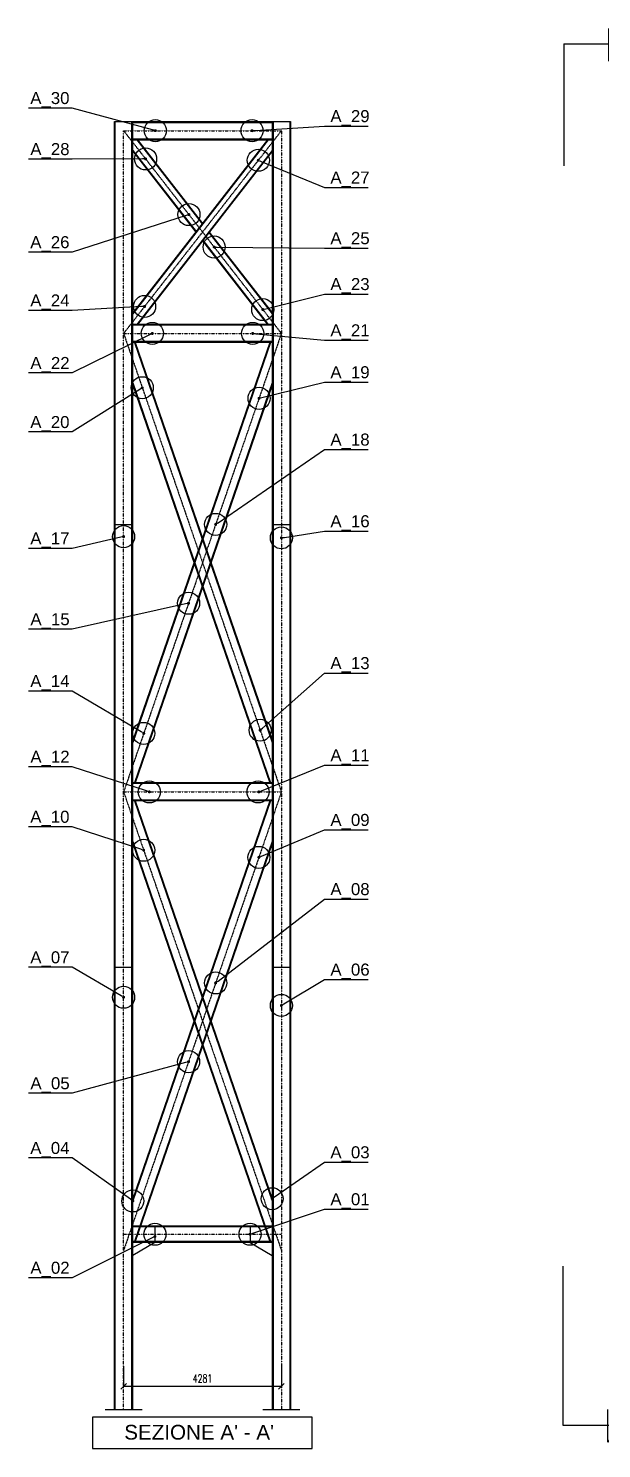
# Model space of a CAD drawing. Header units: metres. Extents: x 11 to 152679, y -40 to 137873.
# Drawn here: x 4587 to 20140, y 25615 to 64140 of the extents above; entities that cross this region are included whole.
import ezdxf
from ezdxf import colors
from ezdxf.entities.mleader import LeaderData, LeaderLine
from ezdxf.enums import TextEntityAlignment as Align
from ezdxf.math import Vec2, Vec3

# ---------------------------------------------------------------- set-up
doc = ezdxf.new("R2010")
doc.units = ezdxf.units.M
doc.linetypes.add('ASSI', pattern=[0.8, 0.4, -0.2, 0, -0.2])
doc.linetypes.add('CENTER', pattern=[2, 1.25, -0.25, 0.25, -0.25])
doc.layers.get('Defpoints').update_dxf_attribs({"color": 60})
for name, color, linetype in [('Assi', 6, 'ASSI'), ('CA3', 6, 'Continuous'), ('CA7', 2, 'Continuous'), ('GROSSO', 2, 'Continuous'), ('Quote', 7, 'Continuous'), ('Scritte 0.2mm', 4, 'Continuous'), ('TRAT7', 2, 'CENTER')]:
    doc.layers.add(name, color=color, linetype=linetype)
doc.styles.add('1', font='romans.shx', dxfattribs={"width": 0.7, "height": 220})
doc.styles.add('Interprogetti Swis', font='swissl.ttf')
doc.styles.get("Standard").update_dxf_attribs({"font": 'arial.ttf'})
doc.dimstyles.new('1', dxfattribs={"dimscale": 100, "dimtxt": 2.3, "dimasz": 0.04, "dimexe": 0, "dimexo": 0, "dimgap": 1, "dimtad": 1, "dimdec": 1, "dimzin": 9, "dimdsep": 46, "dimtxsty": '1', "dimblk1": 'BARRA', "dimblk2": 'BARRA', "dimsah": 1, "dimcen": 0.09, "dimclrd": 3, "dimclre": 3, "dimclrt": 6, "dimadec": 1, "dimazin": 0, "dimtfac": 1, "dimtdec": 1, "dimtmove": 2, "dimatfit": 3, "dimldrblk": 'BARRA', "dimfxl": 1, "dimtolj": 1, "dimtzin": 0, "dimlwd": -1, "dimlwe": -1, "dimarcsym": 0})

# ---------------------------------------------------------------- blocks, each defined once
blk = doc.blocks.new('BARRA')
at = {"layer": 'GROSSO'}
for p, q in [((-19.5, -19.5), (19.5, 19.5)), ((0.1, 0), (-1.1, 0))]:
    blk.add_line(p, q, dxfattribs=at)
blk = doc.blocks.new('*D402')
at = {"layer": 'Defpoints', "color": 0, "transparency": 16777216}
for p in [(7170, 27855), (11451, 27855), (11451, 27306)]:
    blk.add_point(p, dxfattribs=at)
at = {"layer": 'Quote', "color": 3, "transparency": 16777216}
for p, q in [((7170, 27855), (7170, 27306)), ((11451, 27855), (11451, 27306)), ((7174, 27306), (11447, 27306))]:
    blk.add_line(p, q, dxfattribs=at)
at = {"layer": 'Quote', "color": 3, "transparency": 16777216, "xscale": 4, "yscale": 4, "zscale": 4, "rotation": 180}
blk.add_blockref('BARRA', (7170, 27306), dxfattribs=at)
at = {"layer": 'Quote', "color": 3, "transparency": 16777216, "xscale": 4, "yscale": 4, "zscale": 4}
blk.add_blockref('BARRA', (11451, 27306), dxfattribs=at)
at = {"layer": 'Quote', "color": 6, "transparency": 16777216, "insert": (9311, 27516), "char_height": 220, "attachment_point": 5, "style": '1'}
blk.add_mtext('\\A1;4281', dxfattribs=at)
blk = doc.blocks.new('_Dot')
at = {"color": 0, "linetype": 'ByBlock', "lineweight": -2}
blk.add_line((-0.5, 0), (-1, 0), dxfattribs=at)
at = {"color": 0, "linetype": 'ByBlock', "const_width": 0.5}
blk.add_lwpolyline([(-0.25, 0, 1), (0.25, 0, 1)], format="xyb", close=True, dxfattribs=at)

msp = doc.modelspace()

# ---------------------------------------------------------------- linework, layer by layer
for centre in [(8031.7308, 61365.9252), (10656.3781, 61365.9252), (7766.6286, 60599.9672), (10825.7832, 60562.1216), (8941.4645, 59090.6008), (9627.1339, 58209.6894), (7739.5729, 56597.1235), (10947.0114, 56513.9813), (7950.2197, 55865.9252), (10672.6803, 55865.9252), (7677.559, 54392.6469), (10845.1824, 54104.6638), (9667.9372, 50684.5754), (7170.4347, 50353.4303), (11451.4347, 50320.8387), (8932.3805, 48547.6637), (7716.4847, 45015.289), (10875.1908, 45103.0073), (7868.4333, 43428.9252), (10819.1242, 43428.9252), (7714.731, 41847.6563), (10840.0789, 41652.8374), (9667.9372, 38247.5754), (7170.4347, 37857.7696), (11451.4347, 37636.4051), (8932.3805, 36110.6637), (7420.4347, 32332.7064), (11201.4347, 32394.1555), (8020.4347, 31428.9252), (10601.4347, 31429.3509)]:
    msp.add_circle(centre, 299.1796)
at = {"layer": 'Assi'}
for p, q in [((7170.4347, 61365.9252), (11451.4347, 61365.9252)), ((7170.4347, 61365.9252), (11451.4347, 55865.9252)), ((11451.4347, 61365.9252), (7170.4347, 55865.9252)), ((7170.4347, 26678.9252), (7170.4347, 61365.9252)), ((11451.4347, 61365.9252), (11451.4347, 26678.9252)), ((7170.4347, 55865.9252), (11451.4347, 55865.9252)), ((11451.4347, 55865.9252), (7170.4347, 43428.9252)), ((7170.4347, 55865.9252), (11451.4347, 43428.9252)), ((7170.4347, 55865.9252), (11451.4347, 43428.9252)), ((7170.4347, 43428.9252), (11451.4347, 43428.9252)), ((11451.4347, 43428.9252), (7170.4347, 30991.9252)), ((7170.4347, 43428.9252), (11451.4347, 30991.9252)), ((7170.4347, 43428.9252), (11451.4347, 30991.9252)), ((7170.4347, 31428.9252), (11451.4347, 31428.9252))]:
    msp.add_line(p, q, dxfattribs=at)
at = {"layer": 'CA3'}
for p, q in [((6920.4347, 26678.9252), (6920.4347, 61615.9252)), ((6920.4347, 61615.9252), (7420.4347, 61615.9252)), ((6945.4347, 26678.9252), (6945.4347, 61615.9252)), ((7395.4347, 26678.9252), (7395.4347, 61615.9252)), ((7420.4347, 26678.9252), (7420.4347, 61615.9252)), ((7420.4347, 61610.9252), (11201.4347, 61610.9252)), ((7420.4347, 61585.9252), (11201.4347, 61585.9252)), ((11201.4347, 61615.9252), (11201.4347, 26678.9252)), ((11201.4347, 61615.9252), (11701.4347, 61615.9252)), ((11226.4347, 61615.9252), (11226.4347, 26678.9252)), ((11676.4347, 61615.9252), (11676.4347, 26678.9252)), ((11701.4347, 61615.9252), (11701.4347, 26678.9252)), ((7420.4347, 61145.9252), (11201.4347, 61145.9252)), ((7420.4347, 61120.9252), (11201.4347, 61120.9252)), ((11094.7296, 61120.9252), (7420.4347, 56400.3875)), ((11076.9885, 61120.9252), (7420.4347, 56423.1803)), ((7527.1398, 61120.9252), (9302.0642, 58840.5972)), ((7544.8809, 61120.9252), (9310.9347, 58851.9936)), ((7420.4347, 60831.4629), (9136.0582, 58627.3216)), ((7420.4347, 60808.6701), (9127.1876, 58615.9252)), ((11201.4347, 60831.4629), (7527.4712, 56111.3509)), ((11201.4347, 60808.6701), (7545.2123, 56111.3509)), ((9485.8113, 58604.5288), (11201.4347, 56400.3875)), ((9494.6818, 58615.9252), (11201.4347, 56423.1803)), ((9310.9347, 58379.8567), (11076.6572, 56111.3509)), ((9319.8053, 58391.2532), (11094.3983, 56111.3509)), ((11201.4347, 56111.3509), (7420.4347, 56111.3509)), ((11201.4347, 56086.3509), (7420.4347, 56086.3509)), ((11201.4347, 55646.3509), (7420.4347, 55646.3509)), ((11155.7318, 55621.3509), (7420.4347, 44769.7064)), ((11134.5801, 55621.3509), (7420.4347, 44831.1555)), ((11201.4347, 55621.3509), (7420.4347, 55621.3509)), ((7466.1376, 55621.3509), (11201.4347, 44769.7064)), ((7487.2893, 55621.3509), (11201.4347, 44831.1555)), ((7420.4347, 54525.144), (11155.4388, 43674.3509)), ((7420.4347, 54463.6949), (11134.2871, 43674.3509)), ((11201.4347, 54525.144), (7466.4307, 43674.3509)), ((11201.4347, 54463.6949), (7487.5824, 43674.3509)), ((6920.4347, 50679.215), (7420.4347, 50679.215)), ((11201.4347, 50679.215), (11701.4347, 50679.215)), ((11201.4347, 43674.3509), (7420.4347, 43674.3509)), ((11201.4347, 43654.3509), (7420.4347, 43654.3509)), ((11201.4347, 43204.3509), (7420.4347, 43204.3509)), ((11201.4347, 43184.3509), (7420.4347, 43184.3509)), ((11155.7318, 43184.3509), (7420.4347, 32332.7064)), ((11134.5801, 43184.3509), (7420.4347, 32394.1555)), ((7466.1376, 43184.3509), (11201.4347, 32332.7064)), ((7487.2893, 43184.3509), (11201.4347, 32394.1555)), ((7420.4347, 42088.144), (11155.4388, 31237.3509)), ((7420.4347, 42026.6949), (11134.2871, 31237.3509)), ((11201.4347, 42088.144), (7466.4307, 31237.3509)), ((11201.4347, 42026.6949), (7487.5824, 31237.3509)), ((6920.4347, 38679.215), (7420.4347, 38679.215)), ((11201.4347, 38679.215), (11701.4347, 38679.215)), ((11201.4347, 31649.3509), (7420.4347, 31649.3509)), ((11201.4347, 31629.3509), (7420.4347, 31629.3509)), ((8020.4347, 31649.3509), (8020.4347, 31209.3509)), ((10601.4347, 31649.3509), (10601.4347, 31209.3509)), ((11201.4347, 31229.3509), (7420.4347, 31229.3509)), ((8020.4347, 31209.3509), (7420.4347, 30849.3509)), ((11201.4347, 31209.3509), (7420.4347, 31209.3509)), ((8444.4202, 31209.3509), (8004.4202, 31209.3509)), ((10601.4347, 31209.3509), (11201.4347, 30849.3509))]:
    msp.add_line(p, q, dxfattribs=at)
at = {"layer": 'CA7'}
for p, q in [((6670.4347, 26678.9252), (7670.4347, 26678.9252)), ((10951.4347, 26678.9252), (11951.4347, 26678.9252))]:
    msp.add_line(p, q, dxfattribs=at)
for points in [[(19111.2805, 63720.9279), (20664.2775, 63720.9279), (20335.647, 63252.1488), (20335.647, 64139.9881)], [(19087.4928, 26254.5328), (20640.4898, 26254.5328), (20311.8594, 25785.7537), (20311.8594, 26673.5929)]]:
    msp.add_lwpolyline(points, dxfattribs=at)
msp.add_lwpolyline([(6325.3999, 25615.3705), (12288.4496, 25615.3705), (12288.4496, 26466.3429), (6325.3999, 26466.3429)], close=True, dxfattribs=at)
at = {"layer": 'TRAT7'}
for p, q in [((19111.2805, 63720.9279), (19111.2805, 60411.1337)), ((19087.4928, 30565.8804), (19087.4928, 26254.5328))]:
    msp.add_line(p, q, dxfattribs=at)

# ---------------------------------------------------------------- texts
at = {"layer": 'CA7'}
msp.add_text("SEZIONE A' - A'", height=400, dxfattribs=at).set_placement((9219.4795, 25859.6217), align=Align.CENTER)

# ---------------------------------------------------------------- dimensions: what is measured, and where the dimension line sits
at = {"layer": 'Quote'}
dim = msp.add_linear_dim(base=(11451.4347, 27305.9484), p1=(7170.4347, 27854.5543), p2=(11451.4347, 27854.5543), dimstyle='1', dxfattribs=at)
dim.commit()
dim.dimension.update_dxf_attribs({"geometry": '*D402', "text_midpoint": (9310.9347, 27515.9484)})

# ---------------------------------------------------------------- leaders
at = {"layer": 'Scritte 0.2mm', "ltscale": 0.02}
ml = msp.add_multileader_mtext('Standard', dxfattribs=at)
ml.set_content('\\A1;A_30', color=256, style='Interprogetti Swis')
ml.set_leader_properties(color=7)
ml.set_arrow_properties(name='DOT')
ml.build(insert=Vec2(0, 0))
ml.multileader.update_dxf_attribs({"has_dogleg": 0, "text_left_attachment_type": 6, "text_right_attachment_type": 6, "dogleg_length": 0.36, "arrow_head_size": 81.5508})
ctx = ml.context
ctx.base_point, ctx.char_height, ctx.arrow_head_size, ctx.landing_gap_size, ctx.plane_origin = Vec3(4475.0927, 61980.7794), 326.20325, 81.5508, 163.1016, Vec3(18518.4785, 67803.7511)
ctx.left_attachment, ctx.right_attachment = 6, 6
notes = []
notes.append((ctx, [(1, (1, 1, 0), (5774.1064, 61980.7794), (-1, 0), 0.18, [(0, [(8031.7308, 61365.9252)], 0, [])])]))
ctx.mtext.insert, ctx.mtext.flow_direction = Vec3(4638.1943, 62413.9454), 5
ml = msp.add_multileader_mtext('Standard', dxfattribs=at)
ml.set_content('\\A1;A_29', color=256, style='Interprogetti Swis')
ml.set_leader_properties(color=7)
ml.set_arrow_properties(name='DOT')
ml.build(insert=Vec2(0, 0))
ml.multileader.update_dxf_attribs({"has_dogleg": 0, "text_left_attachment_type": 6, "text_right_attachment_type": 6, "dogleg_length": 0.36, "arrow_head_size": 81.5508})
ctx = ml.context
ctx.base_point, ctx.char_height, ctx.arrow_head_size, ctx.landing_gap_size, ctx.plane_origin = Vec3(12618.2873, 61490.3687), 326.20325, 81.5508, 163.1016, Vec3(21143.1258, 67803.7511)
ctx.left_attachment, ctx.right_attachment = 6, 6
notes.append((ctx, [(0, (1, 1, 0), (12031.1214, 61490.3687), (1, 0), 587.1659, [(0, [(10656.3781, 61365.9252)], 0, [])])]))
ctx.mtext.insert, ctx.mtext.flow_direction = Vec3(12781.3889, 61923.5347), 5
ml = msp.add_multileader_mtext('Standard', dxfattribs=at)
ml.set_content('\\A1;A_28', color=256, style='Interprogetti Swis')
ml.set_leader_properties(color=7)
ml.set_arrow_properties(name='DOT')
ml.build(insert=Vec2(0, 0))
ml.multileader.update_dxf_attribs({"has_dogleg": 0, "text_left_attachment_type": 6, "text_right_attachment_type": 6, "dogleg_length": 0.36, "arrow_head_size": 81.5508})
ctx = ml.context
ctx.base_point, ctx.char_height, ctx.arrow_head_size, ctx.landing_gap_size, ctx.plane_origin = Vec3(4476.8643, 60596.1385), 326.20325, 81.5508, 163.1016, Vec3(18253.3762, 67037.7931)
ctx.left_attachment, ctx.right_attachment = 6, 6
notes.append((ctx, [(1, (1, 1, 0), (5774.1064, 60596.1385), (-1, 0), 0.18, [(0, [(7766.6286, 60599.9672)], 0, [])])]))
ctx.mtext.insert, ctx.mtext.flow_direction = Vec3(4639.966, 61029.3045), 5
ml = msp.add_multileader_mtext('Standard', dxfattribs=at)
ml.set_content('\\A1;A_27', color=256, style='Interprogetti Swis')
ml.set_leader_properties(color=7)
ml.set_arrow_properties(name='DOT')
ml.build(insert=Vec2(0, 0))
ml.multileader.update_dxf_attribs({"has_dogleg": 0, "text_left_attachment_type": 6, "text_right_attachment_type": 6, "dogleg_length": 0.36, "arrow_head_size": 81.5508})
ctx = ml.context
ctx.base_point, ctx.char_height, ctx.arrow_head_size, ctx.landing_gap_size, ctx.plane_origin = Vec3(12618.2873, 59824.5069), 326.20325, 81.5508, 163.1016, Vec3(21312.5308, 66999.9475)
ctx.left_attachment, ctx.right_attachment = 6, 6
notes.append((ctx, [(0, (1, 1, 0), (12031.1214, 59824.5069), (1, 0), 587.1659, [(0, [(10825.7832, 60562.1216)], 0, [])])]))
ctx.mtext.insert, ctx.mtext.flow_direction = Vec3(12781.3889, 60257.6729), 5
ml = msp.add_multileader_mtext('Standard', dxfattribs=at)
ml.set_content('\\A1;A_26', color=256, style='Interprogetti Swis')
ml.set_leader_properties(color=7)
ml.set_arrow_properties(name='DOT')
ml.build(insert=Vec2(0, 0))
ml.multileader.update_dxf_attribs({"has_dogleg": 0, "text_left_attachment_type": 6, "text_right_attachment_type": 6, "dogleg_length": 0.36, "arrow_head_size": 81.5508})
ctx = ml.context
ctx.base_point, ctx.char_height, ctx.arrow_head_size, ctx.landing_gap_size, ctx.plane_origin = Vec3(4475.0927, 58071.5147), 326.20325, 81.5508, 163.1016, Vec3(19428.2121, 65528.4267)
ctx.left_attachment, ctx.right_attachment = 6, 6
notes.append((ctx, [(1, (1, 1, 0), (5774.1064, 58071.5147), (-1, 0), 0.18, [(0, [(8941.4645, 59090.6008)], 0, [])])]))
ctx.mtext.insert, ctx.mtext.flow_direction = Vec3(4638.1943, 58504.6807), 5
ml = msp.add_multileader_mtext('Standard', dxfattribs=at)
ml.set_content('\\A1;A_25', color=256, style='Interprogetti Swis')
ml.set_leader_properties(color=7)
ml.set_arrow_properties(name='DOT')
ml.build(insert=Vec2(0, 0))
ml.multileader.update_dxf_attribs({"has_dogleg": 0, "text_left_attachment_type": 6, "text_right_attachment_type": 6, "dogleg_length": 0.36, "arrow_head_size": 81.5508})
ctx = ml.context
ctx.base_point, ctx.char_height, ctx.arrow_head_size, ctx.landing_gap_size, ctx.plane_origin = Vec3(12618.2873, 58178.4651), 326.20325, 81.5508, 163.1016, Vec3(20113.8815, 64647.5153)
ctx.left_attachment, ctx.right_attachment = 6, 6
notes.append((ctx, [(0, (1, 1, 0), (12031.1214, 58178.4651), (1, 0), 587.1659, [(0, [(9627.1339, 58209.6894)], 0, [])])]))
ctx.mtext.insert, ctx.mtext.flow_direction = Vec3(12781.3889, 58611.6312), 5
ml = msp.add_multileader_mtext('Standard', dxfattribs=at)
ml.set_content('\\A1;A_23', color=256, style='Interprogetti Swis')
ml.set_leader_properties(color=7)
ml.set_arrow_properties(name='DOT')
ml.build(insert=Vec2(0, 0))
ml.multileader.update_dxf_attribs({"has_dogleg": 0, "text_left_attachment_type": 6, "text_right_attachment_type": 6, "dogleg_length": 0.36, "arrow_head_size": 81.5508})
ctx = ml.context
ctx.base_point, ctx.char_height, ctx.arrow_head_size, ctx.landing_gap_size, ctx.plane_origin = Vec3(12618.2873, 56934.6736), 326.20325, 81.5508, 163.1016, Vec3(21433.759, 62951.8073)
ctx.left_attachment, ctx.right_attachment = 6, 6
notes.append((ctx, [(0, (1, 1, 0), (12031.1214, 56934.6736), (1, 0), 587.1659, [(0, [(10947.0114, 56513.9813)], 0, [])])]))
ctx.mtext.insert, ctx.mtext.flow_direction = Vec3(12781.3889, 57367.8397), 5
ml = msp.add_multileader_mtext('Standard', dxfattribs=at)
ml.set_content('\\A1;A_24', color=256, style='Interprogetti Swis')
ml.set_leader_properties(color=7)
ml.set_arrow_properties(name='DOT')
ml.build(insert=Vec2(0, 0))
ml.multileader.update_dxf_attribs({"has_dogleg": 0, "text_left_attachment_type": 6, "text_right_attachment_type": 6, "dogleg_length": 0.36, "arrow_head_size": 81.5508})
ctx = ml.context
ctx.base_point, ctx.char_height, ctx.arrow_head_size, ctx.landing_gap_size, ctx.plane_origin = Vec3(4475.0927, 56490.1319), 326.20325, 81.5508, 163.1016, Vec3(18226.3205, 63034.9495)
ctx.left_attachment, ctx.right_attachment = 6, 6
notes.append((ctx, [(1, (1, 1, 0), (5774.1064, 56490.1319), (-1, 0), 0.18, [(0, [(7739.5729, 56597.1235)], 0, [])])]))
ctx.mtext.insert, ctx.mtext.flow_direction = Vec3(4638.1943, 56923.2979), 5
ml = msp.add_multileader_mtext('Standard', dxfattribs=at)
ml.set_content('\\A1;A_22', color=256, style='Interprogetti Swis')
ml.set_leader_properties(color=7)
ml.set_arrow_properties(name='DOT')
ml.build(insert=Vec2(0, 0))
ml.multileader.update_dxf_attribs({"has_dogleg": 0, "text_left_attachment_type": 6, "text_right_attachment_type": 6, "dogleg_length": 0.36, "arrow_head_size": 81.5508})
ctx = ml.context
ctx.base_point, ctx.char_height, ctx.arrow_head_size, ctx.landing_gap_size, ctx.plane_origin = Vec3(4478.4145, 54794.0526), 326.20325, 81.5508, 163.1016, Vec3(18436.9673, 62303.7511)
ctx.left_attachment, ctx.right_attachment = 6, 6
notes.append((ctx, [(1, (1, 1, 0), (5774.1064, 54794.0526), (-1, 0), 0.18, [(0, [(7950.2197, 55865.9252)], 0, [])])]))
ctx.mtext.insert, ctx.mtext.flow_direction = Vec3(4641.5161, 55227.2186), 5
ml = msp.add_multileader_mtext('Standard', dxfattribs=at)
ml.set_content('\\A1;A_21', color=256, style='Interprogetti Swis')
ml.set_leader_properties(color=7)
ml.set_arrow_properties(name='DOT')
ml.build(insert=Vec2(0, 0))
ml.multileader.update_dxf_attribs({"has_dogleg": 0, "text_left_attachment_type": 6, "text_right_attachment_type": 6, "dogleg_length": 0.36, "arrow_head_size": 81.5508})
ctx = ml.context
ctx.base_point, ctx.char_height, ctx.arrow_head_size, ctx.landing_gap_size, ctx.plane_origin = Vec3(12618.2873, 55679.8349), 326.20325, 81.5508, 163.1016, Vec3(21159.4279, 62303.7511)
ctx.left_attachment, ctx.right_attachment = 6, 6
notes.append((ctx, [(0, (1, 1, 0), (12031.1214, 55679.8349), (1, 0), 587.1659, [(0, [(10672.6803, 55865.9252)], 0, [])])]))
ctx.mtext.insert, ctx.mtext.flow_direction = Vec3(12781.3889, 56113.0009), 5
ml = msp.add_multileader_mtext('Standard', dxfattribs=at)
ml.set_content('\\A1;A_19', color=256, style='Interprogetti Swis')
ml.set_leader_properties(color=7)
ml.set_arrow_properties(name='DOT')
ml.build(insert=Vec2(0, 0))
ml.multileader.update_dxf_attribs({"has_dogleg": 0, "text_left_attachment_type": 6, "text_right_attachment_type": 6, "dogleg_length": 0.36, "arrow_head_size": 81.5508})
ctx = ml.context
ctx.base_point, ctx.char_height, ctx.arrow_head_size, ctx.landing_gap_size, ctx.plane_origin = Vec3(12618.2873, 54542.6169), 326.20325, 81.5508, 163.1016, Vec3(21331.93, 60542.4897)
ctx.left_attachment, ctx.right_attachment = 6, 6
notes.append((ctx, [(0, (1, 1, 0), (12031.1214, 54542.6169), (1, 0), 587.1659, [(0, [(10845.1824, 54104.6638)], 0, [])])]))
ctx.mtext.insert, ctx.mtext.flow_direction = Vec3(12781.3889, 54975.783), 5
ml = msp.add_multileader_mtext('Standard', dxfattribs=at)
ml.set_content('\\A1;A_20', color=256, style='Interprogetti Swis')
ml.set_leader_properties(color=7)
ml.set_arrow_properties(name='DOT')
ml.build(insert=Vec2(0, 0))
ml.multileader.update_dxf_attribs({"has_dogleg": 0, "text_left_attachment_type": 6, "text_right_attachment_type": 6, "dogleg_length": 0.36, "arrow_head_size": 81.5508})
ctx = ml.context
ctx.base_point, ctx.char_height, ctx.arrow_head_size, ctx.landing_gap_size, ctx.plane_origin = Vec3(4475.0927, 53192.1999), 326.20325, 81.5508, 163.1016, Vec3(18164.3066, 60830.4728)
ctx.left_attachment, ctx.right_attachment = 6, 6
notes.append((ctx, [(1, (1, 1, 0), (5774.1064, 53192.1999), (-1, 0), 0.18, [(0, [(7677.559, 54392.6469)], 0, [])])]))
ctx.mtext.insert, ctx.mtext.flow_direction = Vec3(4638.1943, 53625.3659), 5
ml = msp.add_multileader_mtext('Standard', dxfattribs=at)
ml.set_content('\\A1;A_18', color=256, style='Interprogetti Swis')
ml.set_leader_properties(color=7)
ml.set_arrow_properties(name='DOT')
ml.build(insert=Vec2(0, 0))
ml.multileader.update_dxf_attribs({"has_dogleg": 0, "text_left_attachment_type": 6, "text_right_attachment_type": 6, "dogleg_length": 0.36, "arrow_head_size": 81.5508})
ctx = ml.context
ctx.base_point, ctx.char_height, ctx.arrow_head_size, ctx.landing_gap_size, ctx.plane_origin = Vec3(12618.2873, 52716.8948), 326.20325, 81.5508, 163.1016, Vec3(20154.6848, 57122.4013)
ctx.left_attachment, ctx.right_attachment = 6, 6
notes.append((ctx, [(0, (1, 1, 0), (12031.1214, 52716.8948), (1, 0), 587.1659, [(0, [(9667.9372, 50684.5754)], 0, [])])]))
ctx.mtext.insert, ctx.mtext.width, ctx.mtext.flow_direction = Vec3(12781.3889, 53150.0608), 1335.81672, 5
ml = msp.add_multileader_mtext('Standard', dxfattribs=at)
ml.set_content('\\A1;A_16', color=256, style='Interprogetti Swis')
ml.set_leader_properties(color=7)
ml.set_arrow_properties(name='DOT')
ml.build(insert=Vec2(0, 0))
ml.multileader.update_dxf_attribs({"has_dogleg": 0, "text_left_attachment_type": 6, "text_right_attachment_type": 6, "dogleg_length": 0.36, "arrow_head_size": 81.5508})
ctx = ml.context
ctx.base_point, ctx.char_height, ctx.arrow_head_size, ctx.landing_gap_size, ctx.plane_origin = Vec3(12618.2873, 50501.2693), 326.20325, 81.5508, 163.1016, Vec3(21938.1823, 56758.6647)
ctx.left_attachment, ctx.right_attachment = 6, 6
notes.append((ctx, [(0, (1, 1, 0), (12031.1214, 50501.2693), (1, 0), 587.1659, [(0, [(11451.4347, 50320.8387)], 0, [])])]))
ctx.mtext.insert, ctx.mtext.flow_direction = Vec3(12781.3889, 50934.4353), 5
ml = msp.add_multileader_mtext('Standard', dxfattribs=at)
ml.set_content('\\A1;A_17', color=256, style='Interprogetti Swis')
ml.set_leader_properties(color=7)
ml.set_arrow_properties(name='DOT')
ml.build(insert=Vec2(0, 0))
ml.multileader.update_dxf_attribs({"has_dogleg": 0, "text_left_attachment_type": 6, "text_right_attachment_type": 6, "dogleg_length": 0.36, "arrow_head_size": 81.5508})
ctx = ml.context
ctx.base_point, ctx.char_height, ctx.arrow_head_size, ctx.landing_gap_size, ctx.plane_origin = Vec3(4475.9785, 50035.6078), 326.20325, 81.5508, 163.1016, Vec3(17657.1823, 56791.2563)
ctx.left_attachment, ctx.right_attachment = 6, 6
notes.append((ctx, [(1, (1, 1, 0), (5774.1064, 50035.6078), (-1, 0), 0.18, [(0, [(7170.4347, 50353.4303)], 0, [])])]))
ctx.mtext.insert, ctx.mtext.flow_direction = Vec3(4639.0801, 50468.7738), 5
ml = msp.add_multileader_mtext('Standard', dxfattribs=at)
ml.set_content('\\A1;A_15', color=256, style='Interprogetti Swis')
ml.set_leader_properties(color=7)
ml.set_arrow_properties(name='DOT')
ml.build(insert=Vec2(0, 0))
ml.multileader.update_dxf_attribs({"has_dogleg": 0, "text_left_attachment_type": 6, "text_right_attachment_type": 6, "dogleg_length": 0.36, "arrow_head_size": 81.5508})
ctx = ml.context
ctx.base_point, ctx.char_height, ctx.arrow_head_size, ctx.landing_gap_size, ctx.plane_origin = Vec3(4479.3003, 47843.0516), 326.20325, 81.5508, 163.1016, Vec3(19419.1281, 54985.4897)
ctx.left_attachment, ctx.right_attachment = 6, 6
notes.append((ctx, [(1, (1, 1, 0), (5774.1064, 47843.0516), (-1, 0), 0.18, [(0, [(8932.3805, 48547.6637)], 0, [])])]))
ctx.mtext.insert, ctx.mtext.flow_direction = Vec3(4642.402, 48276.2176), 5
ml = msp.add_multileader_mtext('Standard', dxfattribs=at)
ml.set_content('\\A1;A_13', color=256, style='Interprogetti Swis')
ml.set_leader_properties(color=7)
ml.set_arrow_properties(name='DOT')
ml.build(insert=Vec2(0, 0))
ml.multileader.update_dxf_attribs({"has_dogleg": 0, "text_left_attachment_type": 6, "text_right_attachment_type": 6, "dogleg_length": 0.36, "arrow_head_size": 81.5508})
ctx = ml.context
ctx.base_point, ctx.char_height, ctx.arrow_head_size, ctx.landing_gap_size, ctx.plane_origin = Vec3(12618.2873, 46653.2487), 326.20325, 81.5508, 163.1016, Vec3(21361.9384, 51540.8333)
ctx.left_attachment, ctx.right_attachment = 6, 6
notes.append((ctx, [(0, (1, 1, 0), (12031.1214, 46653.2487), (1, 0), 587.1659, [(0, [(10875.1908, 45103.0073)], 0, [])])]))
ctx.mtext.insert, ctx.mtext.flow_direction = Vec3(12781.3889, 47086.4148), 5
ml = msp.add_multileader_mtext('Standard', dxfattribs=at)
ml.set_content('\\A1;A_14', color=256, style='Interprogetti Swis')
ml.set_leader_properties(color=7)
ml.set_arrow_properties(name='DOT')
ml.build(insert=Vec2(0, 0))
ml.multileader.update_dxf_attribs({"has_dogleg": 0, "text_left_attachment_type": 6, "text_right_attachment_type": 6, "dogleg_length": 0.36, "arrow_head_size": 81.5508})
ctx = ml.context
ctx.base_point, ctx.char_height, ctx.arrow_head_size, ctx.landing_gap_size, ctx.plane_origin = Vec3(4475.0927, 46166.1425), 326.20325, 81.5508, 163.1016, Vec3(18203.2323, 51453.1149)
ctx.left_attachment, ctx.right_attachment = 6, 6
notes.append((ctx, [(1, (1, 1, 0), (5774.1064, 46166.1425), (-1, 0), 0.18, [(0, [(7716.4847, 45015.289)], 0, [])])]))
ctx.mtext.insert, ctx.mtext.flow_direction = Vec3(4638.1943, 46599.3086), 5
ml = msp.add_multileader_mtext('Standard', dxfattribs=at)
ml.set_content('\\A1;A_12', color=256, style='Interprogetti Swis')
ml.set_leader_properties(color=7)
ml.set_arrow_properties(name='DOT')
ml.build(insert=Vec2(0, 0))
ml.multileader.update_dxf_attribs({"has_dogleg": 0, "text_left_attachment_type": 6, "text_right_attachment_type": 6, "dogleg_length": 0.36, "arrow_head_size": 81.5508})
ctx = ml.context
ctx.base_point, ctx.char_height, ctx.arrow_head_size, ctx.landing_gap_size, ctx.plane_origin = Vec3(4478.4145, 44112.9768), 326.20325, 81.5508, 163.1016, Vec3(18355.181, 49866.7511)
ctx.left_attachment, ctx.right_attachment = 6, 6
notes.append((ctx, [(1, (1, 1, 0), (5774.1064, 44112.9768), (-1, 0), 0.18, [(0, [(7868.4333, 43428.9252)], 0, [])])]))
ctx.mtext.insert, ctx.mtext.flow_direction = Vec3(4641.5161, 44546.1428), 5
ml = msp.add_multileader_mtext('Standard', dxfattribs=at)
ml.set_content('\\A1;A_11', color=256, style='Interprogetti Swis')
ml.set_leader_properties(color=7)
ml.set_arrow_properties(name='DOT')
ml.build(insert=Vec2(0, 0))
ml.multileader.update_dxf_attribs({"has_dogleg": 0, "text_left_attachment_type": 6, "text_right_attachment_type": 6, "dogleg_length": 0.36, "arrow_head_size": 81.5508})
ctx = ml.context
ctx.base_point, ctx.char_height, ctx.arrow_head_size, ctx.landing_gap_size, ctx.plane_origin = Vec3(12618.2873, 44152.9939), 326.20325, 81.5508, 163.1016, Vec3(21326.8266, 49866.7511)
ctx.left_attachment, ctx.right_attachment = 6, 6
notes.append((ctx, [(0, (1, 1, 0), (12031.1214, 44152.9939), (1, 0), 587.1659, [(0, [(10840.0789, 43428.9252)], 0, [])])]))
ctx.mtext.insert, ctx.mtext.flow_direction = Vec3(12781.3889, 44586.1599), 5
ml = msp.add_multileader_mtext('Standard', dxfattribs=at)
ml.set_content('\\A1;A_10', color=256, style='Interprogetti Swis')
ml.set_leader_properties(color=7)
ml.set_arrow_properties(name='DOT')
ml.build(insert=Vec2(0, 0))
ml.multileader.update_dxf_attribs({"has_dogleg": 0, "text_left_attachment_type": 6, "text_right_attachment_type": 6, "dogleg_length": 0.36, "arrow_head_size": 81.5508})
ctx = ml.context
ctx.base_point, ctx.char_height, ctx.arrow_head_size, ctx.landing_gap_size, ctx.plane_origin = Vec3(4475.0927, 42484.4807), 326.20325, 81.5508, 163.1016, Vec3(18201.4786, 48285.4822)
ctx.left_attachment, ctx.right_attachment = 6, 6
notes.append((ctx, [(1, (1, 1, 0), (5774.1064, 42484.4807), (-1, 0), 0.18, [(0, [(7714.731, 41847.6563)], 0, [])])]))
ctx.mtext.insert, ctx.mtext.flow_direction = Vec3(4638.1943, 42917.6467), 5
ml = msp.add_multileader_mtext('Standard', dxfattribs=at)
ml.set_content('\\A1;A_09', color=256, style='Interprogetti Swis')
ml.set_leader_properties(color=7)
ml.set_arrow_properties(name='DOT')
ml.build(insert=Vec2(0, 0))
ml.multileader.update_dxf_attribs({"has_dogleg": 0, "text_left_attachment_type": 6, "text_right_attachment_type": 6, "dogleg_length": 0.36, "arrow_head_size": 81.5508})
ctx = ml.context
ctx.base_point, ctx.char_height, ctx.arrow_head_size, ctx.landing_gap_size, ctx.plane_origin = Vec3(12618.2873, 42398.754), 326.20325, 81.5508, 163.1016, Vec3(21326.8266, 48090.6634)
ctx.left_attachment, ctx.right_attachment = 6, 6
notes.append((ctx, [(0, (1, 1, 0), (12031.1214, 42398.754), (1, 0), 587.1659, [(0, [(10840.0789, 41652.8374)], 0, [])])]))
ctx.mtext.insert, ctx.mtext.flow_direction = Vec3(12781.3889, 42831.92), 5
ml = msp.add_multileader_mtext('Standard', dxfattribs=at)
ml.set_content('\\A1;A_08', color=256, style='Interprogetti Swis')
ml.set_leader_properties(color=7)
ml.set_arrow_properties(name='DOT')
ml.build(insert=Vec2(0, 0))
ml.multileader.update_dxf_attribs({"has_dogleg": 0, "text_left_attachment_type": 6, "text_right_attachment_type": 6, "dogleg_length": 0.36, "arrow_head_size": 81.5508})
ctx = ml.context
ctx.base_point, ctx.char_height, ctx.arrow_head_size, ctx.landing_gap_size, ctx.plane_origin = Vec3(12618.2873, 40521.6945), 326.20325, 81.5508, 163.1016, Vec3(20154.6848, 44685.4013)
ctx.left_attachment, ctx.right_attachment = 6, 6
notes.append((ctx, [(0, (1, 1, 0), (12031.1214, 40521.6945), (1, 0), 587.1659, [(0, [(9667.9372, 38247.5754)], 0, [])])]))
ctx.mtext.insert, ctx.mtext.flow_direction = Vec3(12781.3889, 40954.8606), 5
ml = msp.add_multileader_mtext('Standard', dxfattribs=at)
ml.set_content('\\A1;A_07', color=256, style='Interprogetti Swis')
ml.set_leader_properties(color=7)
ml.set_arrow_properties(name='DOT')
ml.build(insert=Vec2(0, 0))
ml.multileader.update_dxf_attribs({"has_dogleg": 0, "text_left_attachment_type": 6, "text_right_attachment_type": 6, "dogleg_length": 0.36, "arrow_head_size": 81.5508})
ctx = ml.context
ctx.base_point, ctx.char_height, ctx.arrow_head_size, ctx.landing_gap_size, ctx.plane_origin = Vec3(4475.9785, 38671.8763), 326.20325, 81.5508, 163.1016, Vec3(17657.1823, 44295.5956)
ctx.left_attachment, ctx.right_attachment = 6, 6
notes.append((ctx, [(1, (1, 1, 0), (5774.1064, 38671.8763), (-1, 0), 0.18, [(0, [(7170.4347, 37857.7696)], 0, [])])]))
ctx.mtext.insert, ctx.mtext.flow_direction = Vec3(4639.0801, 39105.0424), 5
ml = msp.add_multileader_mtext('Standard', dxfattribs=at)
ml.set_content('\\A1;A_06', color=256, style='Interprogetti Swis')
ml.set_leader_properties(color=7)
ml.set_arrow_properties(name='DOT')
ml.build(insert=Vec2(0, 0))
ml.multileader.update_dxf_attribs({"has_dogleg": 0, "text_left_attachment_type": 6, "text_right_attachment_type": 6, "dogleg_length": 0.36, "arrow_head_size": 81.5508})
ctx = ml.context
ctx.base_point, ctx.char_height, ctx.arrow_head_size, ctx.landing_gap_size, ctx.plane_origin = Vec3(12618.2873, 38338.8859), 326.20325, 81.5508, 163.1016, Vec3(21938.1823, 44074.2311)
ctx.left_attachment, ctx.right_attachment = 6, 6
notes.append((ctx, [(0, (1, 1, 0), (12031.1214, 38338.8859), (1, 0), 587.1659, [(0, [(11451.4347, 37636.4051)], 0, [])])]))
ctx.mtext.insert, ctx.mtext.flow_direction = Vec3(12781.3889, 38772.052), 5
ml = msp.add_multileader_mtext('Standard', dxfattribs=at)
ml.set_content('\\A1;A_05', color=256, style='Interprogetti Swis')
ml.set_leader_properties(color=7)
ml.set_arrow_properties(name='DOT')
ml.build(insert=Vec2(0, 0))
ml.multileader.update_dxf_attribs({"has_dogleg": 0, "text_left_attachment_type": 6, "text_right_attachment_type": 6, "dogleg_length": 0.36, "arrow_head_size": 81.5508})
ctx = ml.context
ctx.base_point, ctx.char_height, ctx.arrow_head_size, ctx.landing_gap_size, ctx.plane_origin = Vec3(4479.3003, 35256.3235), 326.20325, 81.5508, 163.1016, Vec3(19419.1281, 42548.4897)
ctx.left_attachment, ctx.right_attachment = 6, 6
notes.append((ctx, [(1, (1, 1, 0), (5774.1064, 35256.3235), (-1, 0), 0.18, [(0, [(8932.3805, 36110.6637)], 0, [])])]))
ctx.mtext.insert, ctx.mtext.flow_direction = Vec3(4642.402, 35689.4895), 5
ml = msp.add_multileader_mtext('Standard', dxfattribs=at)
ml.set_content('\\A1;A_04', color=256, style='Interprogetti Swis')
ml.set_leader_properties(color=7)
ml.set_arrow_properties(name='DOT')
ml.build(insert=Vec2(0, 0))
ml.multileader.update_dxf_attribs({"has_dogleg": 0, "text_left_attachment_type": 6, "text_right_attachment_type": 6, "dogleg_length": 0.36, "arrow_head_size": 81.5508})
ctx = ml.context
ctx.base_point, ctx.char_height, ctx.arrow_head_size, ctx.landing_gap_size, ctx.plane_origin = Vec3(4475.0927, 33500.1341), 326.20325, 81.5508, 163.1016, Vec3(17907.1823, 38770.5324)
ctx.left_attachment, ctx.right_attachment = 6, 6
notes.append((ctx, [(1, (1, 1, 0), (5774.1064, 33500.1341), (-1, 0), 0.18, [(0, [(7420.4347, 32332.7064)], 0, [])])]))
ctx.mtext.insert, ctx.mtext.width, ctx.mtext.flow_direction = Vec3(4638.1943, 33933.3001), 2428.938577, 5
ml = msp.add_multileader_mtext('Standard', dxfattribs=at)
ml.set_content('\\A1;A_03', color=256, style='Interprogetti Swis')
ml.set_leader_properties(color=7)
ml.set_arrow_properties(name='DOT')
ml.build(insert=Vec2(0, 0))
ml.multileader.update_dxf_attribs({"has_dogleg": 0, "text_left_attachment_type": 6, "text_right_attachment_type": 6, "dogleg_length": 0.36, "arrow_head_size": 81.5508})
ctx = ml.context
ctx.base_point, ctx.char_height, ctx.arrow_head_size, ctx.landing_gap_size, ctx.plane_origin = Vec3(12618.2873, 33382.8267), 326.20325, 81.5508, 163.1016, Vec3(21688.1823, 38831.9814)
ctx.left_attachment, ctx.right_attachment = 6, 6
notes.append((ctx, [(0, (1, 1, 0), (12031.1214, 33382.8267), (1, 0), 587.1659, [(0, [(11201.4347, 32394.1555)], 0, [])])]))
ctx.mtext.insert, ctx.mtext.flow_direction = Vec3(12781.3889, 33815.9927), 5
ml = msp.add_multileader_mtext('Standard', dxfattribs=at)
ml.set_content('\\A1;A_01', color=256, style='Interprogetti Swis')
ml.set_leader_properties(color=7)
ml.set_arrow_properties(name='DOT')
ml.build(insert=Vec2(0, 0))
ml.multileader.update_dxf_attribs({"has_dogleg": 0, "text_left_attachment_type": 6, "text_right_attachment_type": 6, "dogleg_length": 0.36, "arrow_head_size": 81.5508})
ctx = ml.context
ctx.base_point, ctx.char_height, ctx.arrow_head_size, ctx.landing_gap_size, ctx.plane_origin = Vec3(12618.2873, 32109.2559), 326.20325, 81.5508, 163.1016, Vec3(21088.1823, 37866.7511)
ctx.left_attachment, ctx.right_attachment = 6, 6
notes.append((ctx, [(0, (1, 1, 0), (12031.1214, 32109.2559), (1, 0), 587.1659, [(0, [(10601.4347, 31428.9252)], 0, [])])]))
ctx.mtext.insert, ctx.mtext.flow_direction = Vec3(12781.3889, 32542.4219), 5
ml = msp.add_multileader_mtext('Standard', dxfattribs=at)
ml.set_content('\\A1;A_02', color=256, style='Interprogetti Swis')
ml.set_leader_properties(color=7)
ml.set_arrow_properties(name='DOT')
ml.build(insert=Vec2(0, 0))
ml.multileader.update_dxf_attribs({"has_dogleg": 0, "text_left_attachment_type": 6, "text_right_attachment_type": 6, "dogleg_length": 0.36, "arrow_head_size": 81.5508})
ctx = ml.context
ctx.base_point, ctx.char_height, ctx.arrow_head_size, ctx.landing_gap_size, ctx.plane_origin = Vec3(4478.4145, 30251.2649), 326.20325, 81.5508, 163.1016, Vec3(18507.1823, 37805.7278)
ctx.left_attachment, ctx.right_attachment = 6, 6
notes.append((ctx, [(1, (1, 1, 0), (5774.1064, 30251.2649), (-1, 0), 0.18, [(0, [(8020.4347, 31367.9018)], 0, [])])]))
ctx.mtext.insert, ctx.mtext.flow_direction = Vec3(4641.5161, 30684.4309), 5
for ctx, leaders in notes:
    for number, flags, end, landing, length, lines in leaders:
        leader = LeaderData()
        leader.index, (leader.has_last_leader_line, leader.has_dogleg_vector, leader.attachment_direction) = number, flags
        leader.last_leader_point, leader.dogleg_vector, leader.dogleg_length = Vec3(end), Vec3(landing), length
        for number, points, colour, breaks in lines:
            line = LeaderLine()
            line.index, line.vertices, line.color, line.breaks = number, Vec3.list(points), colors.encode_raw_color(colour), breaks
            leader.lines.append(line)
        ctx.leaders.append(leader)

doc.saveas('drawing.dxf')
